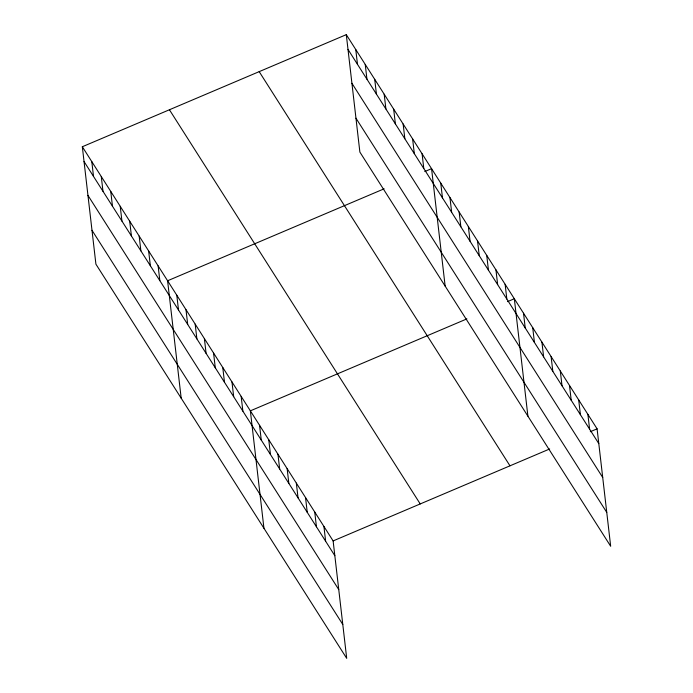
<?xml version="1.0" encoding="UTF-8"?>
<svg xmlns="http://www.w3.org/2000/svg" width="693" height="693" viewBox="0 0 693 693"><rect width="100%" height="100%" fill="white"/><g stroke="black" fill="none" stroke-linecap="round" stroke-linejoin="round"><path stroke-width="1.04" d="M82.328 146.743L333.125 540.921L346.708 658.35L95.911 264.172L82.328 146.743L346.292 34.65L597.089 428.828L610.672 546.257L359.875 152.079L346.292 34.65M384.139 188.808L167.593 280.769L181.185 398.198M424.783 171.543L431.566 168.668L445.149 286.096M466.9 318.884L250.355 410.845L263.946 528.274M507.553 301.628L514.327 298.744L527.91 416.172M333.125 540.921L549.662 448.969M590.315 431.704L597.089 428.828M347.999 49.42L598.795 443.598M351.923 83.299L602.719 477.477M355.959 118.2L606.756 512.378M259.182 71.639L509.979 465.817M169.43 109.754L420.227 503.932M84.035 161.521L334.832 555.691M87.95 195.391L338.747 589.57M91.996 230.301L342.792 624.471M587.889 414.371L589.604 429.14M578.698 399.922L580.405 414.691M569.499 385.464L571.205 400.233M560.308 371.015L562.014 385.784M551.108 356.557L552.815 371.327M541.909 342.108L543.624 356.878M532.718 327.65L534.424 342.429M523.518 313.201L525.233 327.971M505.128 284.295L506.834 299.064M495.937 269.846L497.643 284.615M486.737 255.388L488.444 270.157M477.538 240.939L479.253 255.708M468.347 226.481L470.053 241.251M459.147 212.032L460.862 226.802M449.956 197.574L451.663 212.344M440.757 183.125L442.463 197.895M422.089 153.777L423.795 168.546M412.612 138.886L414.319 153.655M403.135 123.995L404.851 138.765M393.667 109.104L395.374 123.874M384.191 94.213L385.897 108.983M374.714 79.323L376.42 94.092M365.237 64.432L366.952 79.201M355.769 49.541L357.475 64.31M323.926 526.472L325.632 541.242M314.735 512.014L316.441 526.784M305.535 497.565L307.242 512.335M296.335 483.108L298.051 497.877M287.145 468.659L288.851 483.428M277.945 454.201L279.66 468.97M268.754 439.752L270.461 454.521M259.554 425.294L261.261 440.064M241.164 396.387L242.871 411.166M231.964 381.938L233.68 396.708M222.774 367.481L224.48 382.259M213.574 353.032L215.28 367.801M204.383 338.574L206.09 353.352M195.183 324.125L196.89 338.894M185.984 309.676L187.699 324.445M176.793 295.218L178.499 309.988M158.125 265.878L159.832 280.648M148.648 250.987L150.355 265.757M139.172 236.096L140.878 250.866M129.695 221.197L131.41 235.975M120.227 206.306L121.933 221.084M110.75 191.415L112.457 206.193M101.273 176.524L102.98 191.303M91.797 161.634L93.512 176.412"/></g></svg>
